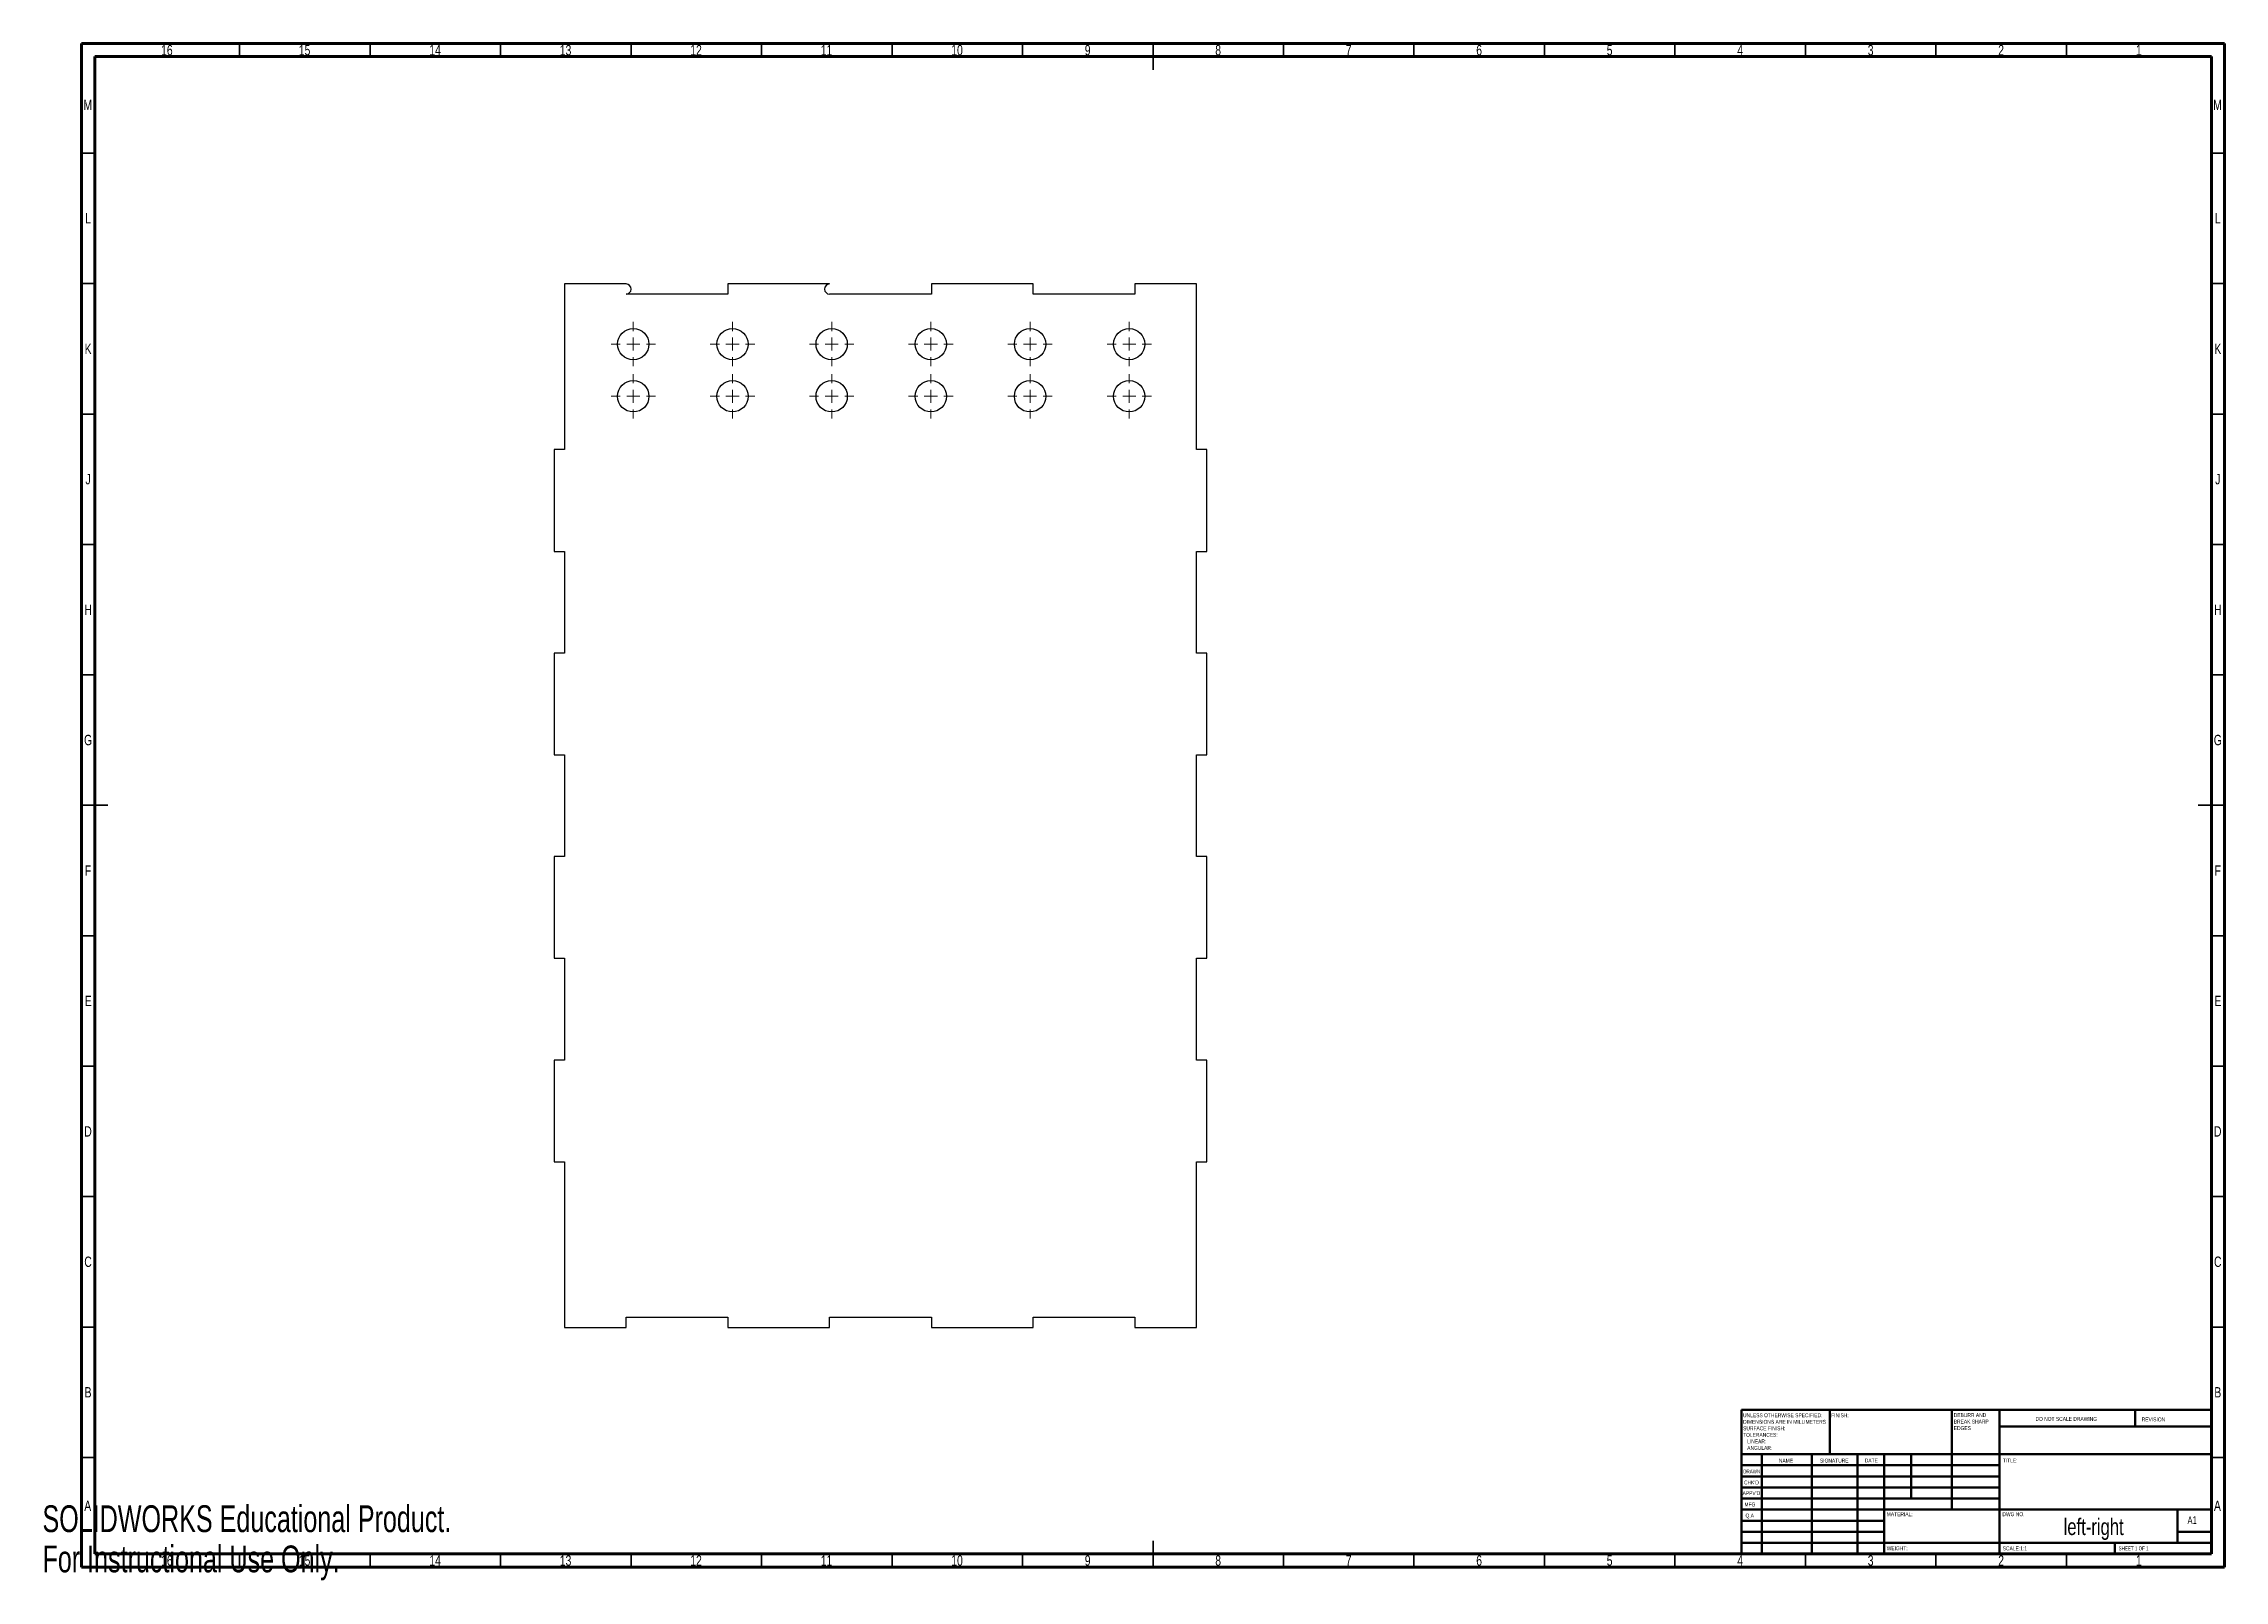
# Model space of a CAD drawing. Header units: millimetres. Extents: x 0 to 836, y 0 to 589.
import ezdxf

# ---------------------------------------------------------------- set-up
doc = ezdxf.new("R2010")
doc.units = ezdxf.units.MM
doc.styles.add('SLDTEXTSTYLE0', font='TXT', dxfattribs={"width": 0.75})
doc.styles.add('SLDTEXTSTYLE1', font='TXT', dxfattribs={"width": 0.686449})
doc.styles.add('SLDTEXTSTYLE2', font='TXT', dxfattribs={"width": 0.6875})
doc.styles.add('SLDTEXTSTYLE3', font='TXT', dxfattribs={"width": 0.7})

# ---------------------------------------------------------------- blocks, each defined once
blk = doc.blocks.new('SW_CENTERMARKSYMBOL_0')
at = {"color": 0, "linetype": 'Continuous', "lineweight": 18}
for p, q in [((0, 5), (0, 8.5)), ((-5, 0), (-8.5, 0)), ((0, 0), (-2.5, 0)), ((0, 0), (0, 2.5)), ((0, 0), (0, -2.5)), ((0, 0), (2.5, 0)), ((5, 0), (8.5, 0)), ((0, -5), (0, -8.5))]:
    blk.add_line(p, q, dxfattribs=at)
blk = doc.blocks.new('SW_CENTERMARKSYMBOL_1')
at = {"color": 0, "linetype": 'Continuous', "lineweight": 18}
for p, q in [((0, 5), (0, 8.5)), ((-5, 0), (-8.5, 0)), ((0, 0), (-2.5, 0)), ((0, 0), (0, 2.5)), ((0, 0), (0, -2.5)), ((0, 0), (2.5, 0)), ((5, 0), (8.5, 0)), ((0, -5), (0, -8.5))]:
    blk.add_line(p, q, dxfattribs=at)
blk = doc.blocks.new('SW_CENTERMARKSYMBOL_2')
at = {"color": 0, "linetype": 'Continuous', "lineweight": 18}
for p, q in [((0, 5), (0, 8.5)), ((-5, 0), (-8.5, 0)), ((0, 0), (-2.5, 0)), ((0, 0), (0, 2.5)), ((0, 0), (0, -2.5)), ((0, 0), (2.5, 0)), ((5, 0), (8.5, 0)), ((0, -5), (0, -8.5))]:
    blk.add_line(p, q, dxfattribs=at)
blk = doc.blocks.new('SW_CENTERMARKSYMBOL_3')
at = {"color": 0, "linetype": 'Continuous', "lineweight": 18}
for p, q in [((0, 5), (0, 8.5)), ((-5, 0), (-8.5, 0)), ((0, 0), (-2.5, 0)), ((0, 0), (0, 2.5)), ((0, 0), (0, -2.5)), ((0, 0), (2.5, 0)), ((5, 0), (8.5, 0)), ((0, -5), (0, -8.5))]:
    blk.add_line(p, q, dxfattribs=at)
blk = doc.blocks.new('SW_CENTERMARKSYMBOL_4')
at = {"color": 0, "linetype": 'Continuous', "lineweight": 18}
for p, q in [((0, 5), (0, 8.5)), ((-5, 0), (-8.5, 0)), ((0, 0), (-2.5, 0)), ((0, 0), (0, 2.5)), ((0, 0), (0, -2.5)), ((0, 0), (2.5, 0)), ((5, 0), (8.5, 0)), ((0, -5), (0, -8.5))]:
    blk.add_line(p, q, dxfattribs=at)
blk = doc.blocks.new('SW_CENTERMARKSYMBOL_5')
at = {"color": 0, "linetype": 'Continuous', "lineweight": 18}
for p, q in [((0, 5), (0, 8.5)), ((-5, 0), (-8.5, 0)), ((0, 0), (-2.5, 0)), ((0, 0), (0, 2.5)), ((0, 0), (0, -2.5)), ((0, 0), (2.5, 0)), ((5, 0), (8.5, 0)), ((0, -5), (0, -8.5))]:
    blk.add_line(p, q, dxfattribs=at)
blk = doc.blocks.new('SW_CENTERMARKSYMBOL_6')
at = {"color": 0, "linetype": 'Continuous', "lineweight": 18}
for p, q in [((0, 5), (0, 8.5)), ((-5, 0), (-8.5, 0)), ((0, 0), (-2.5, 0)), ((0, 0), (0, 2.5)), ((0, 0), (0, -2.5)), ((0, 0), (2.5, 0)), ((5, 0), (8.5, 0)), ((0, -5), (0, -8.5))]:
    blk.add_line(p, q, dxfattribs=at)
blk = doc.blocks.new('SW_CENTERMARKSYMBOL_7')
at = {"color": 0, "linetype": 'Continuous', "lineweight": 18}
for p, q in [((0, 5), (0, 8.5)), ((-5, 0), (-8.5, 0)), ((0, 0), (-2.5, 0)), ((0, 0), (0, 2.5)), ((0, 0), (0, -2.5)), ((0, 0), (2.5, 0)), ((5, 0), (8.5, 0)), ((0, -5), (0, -8.5))]:
    blk.add_line(p, q, dxfattribs=at)
blk = doc.blocks.new('SW_CENTERMARKSYMBOL_8')
at = {"color": 0, "linetype": 'Continuous', "lineweight": 18}
for p, q in [((0, 5), (0, 8.5)), ((-5, 0), (-8.5, 0)), ((0, 0), (-2.5, 0)), ((0, 0), (0, 2.5)), ((0, 0), (0, -2.5)), ((0, 0), (2.5, 0)), ((5, 0), (8.5, 0)), ((0, -5), (0, -8.5))]:
    blk.add_line(p, q, dxfattribs=at)
blk = doc.blocks.new('SW_CENTERMARKSYMBOL_9')
at = {"color": 0, "linetype": 'Continuous', "lineweight": 18}
for p, q in [((0, 5), (0, 8.5)), ((-5, 0), (-8.5, 0)), ((0, 0), (-2.5, 0)), ((0, 0), (0, 2.5)), ((0, 0), (0, -2.5)), ((0, 0), (2.5, 0)), ((5, 0), (8.5, 0)), ((0, -5), (0, -8.5))]:
    blk.add_line(p, q, dxfattribs=at)
blk = doc.blocks.new('SW_CENTERMARKSYMBOL_10')
at = {"color": 0, "linetype": 'Continuous', "lineweight": 18}
for p, q in [((0, 5), (0, 8.5)), ((-5, 0), (-8.5, 0)), ((0, 0), (-2.5, 0)), ((0, 0), (0, 2.5)), ((0, 0), (0, -2.5)), ((0, 0), (2.5, 0)), ((5, 0), (8.5, 0)), ((0, -5), (0, -8.5))]:
    blk.add_line(p, q, dxfattribs=at)
blk = doc.blocks.new('SW_CENTERMARKSYMBOL_11')
at = {"color": 0, "linetype": 'Continuous', "lineweight": 18}
for p, q in [((0, 5), (0, 8.5)), ((-5, 0), (-8.5, 0)), ((0, 0), (-2.5, 0)), ((0, 0), (0, 2.5)), ((0, 0), (0, -2.5)), ((0, 0), (2.5, 0)), ((5, 0), (8.5, 0)), ((0, -5), (0, -8.5))]:
    blk.add_line(p, q, dxfattribs=at)

msp = doc.modelspace()

# ---------------------------------------------------------------- linework, layer by layer
at = {"color": 7, "linetype": 'Continuous', "lineweight": 70}
for p, q in [((15, 5), (15, 589)), ((15, 589), (836, 589)), ((836, 589), (836, 5)), ((20, 10), (20, 584)), ((20, 584), (831, 584)), ((831, 584), (831, 10)), ((831, 10), (20, 10)), ((836, 5), (15, 5))]:
    msp.add_line(p, q, dxfattribs=at)
at = {"color": 7, "linetype": 'Continuous', "lineweight": 35}
for p, q in [((75.5, 584), (75.5, 589)), ((125.5, 584), (125.5, 589)), ((175.5, 584), (175.5, 589)), ((225.5, 584), (225.5, 589)), ((275.5, 584), (275.5, 589)), ((325.5, 584), (325.5, 589)), ((375.5, 584), (375.5, 589)), ((425.5, 589), (425.5, 579)), ((425.5, 584), (425.5, 589)), ((475.5, 584), (475.5, 589)), ((525.5, 584), (525.5, 589)), ((575.5, 584), (575.5, 589)), ((625.5, 584), (625.5, 589)), ((675.5, 584), (675.5, 589)), ((725.5, 584), (725.5, 589)), ((775.5, 584), (775.5, 589)), ((20, 547), (15, 547)), ((831, 547), (836, 547)), ((20, 497), (15, 497)), ((831, 497), (836, 497)), ((20, 447), (15, 447)), ((831, 447), (836, 447)), ((20, 397), (15, 397)), ((831, 397), (836, 397)), ((20, 347), (15, 347)), ((831, 347), (836, 347)), ((15, 297), (25, 297)), ((20, 297), (15, 297)), ((836, 297), (826, 297)), ((831, 297), (836, 297)), ((20, 247), (15, 247)), ((831, 247), (836, 247)), ((20, 197), (15, 197)), ((831, 197), (836, 197)), ((20, 147), (15, 147)), ((831, 147), (836, 147)), ((20, 97), (15, 97)), ((831, 97), (836, 97)), ((20, 47), (15, 47)), ((831, 47), (836, 47)), ((75.5, 10), (75.5, 5)), ((125.5, 10), (125.5, 5)), ((175.5, 10), (175.5, 5)), ((225.5, 10), (225.5, 5)), ((275.5, 10), (275.5, 5)), ((325.5, 10), (325.5, 5)), ((375.5, 10), (375.5, 5)), ((425.5, 5), (425.5, 15)), ((425.5, 10), (425.5, 5)), ((475.5, 10), (475.5, 5)), ((525.5, 10), (525.5, 5)), ((575.5, 10), (575.5, 5)), ((625.5, 10), (625.5, 5)), ((675.5, 10), (675.5, 5)), ((725.5, 10), (725.5, 5)), ((775.5, 10), (775.5, 5))]:
    msp.add_line(p, q, dxfattribs=at)
at = {"color": 7, "linetype": 'Continuous', "lineweight": 25}
for p, q in [((223.6, 496.86), (200, 496.86)), ((200, 496.86), (200, 433.36)), ((262.6, 496.86), (262.6, 492.96)), ((301.6, 496.86), (262.6, 496.86)), ((340.6, 496.86), (340.6, 492.96)), ((379.6, 496.86), (340.6, 496.86)), ((379.6, 492.96), (379.6, 496.86)), ((418.6, 496.86), (418.6, 492.96)), ((442.2, 496.86), (418.6, 496.86)), ((442.2, 433.36), (442.2, 496.86)), ((262.6, 492.96), (223.6, 492.96)), ((340.6, 492.96), (301.6, 492.96)), ((418.6, 492.96), (379.6, 492.96)), ((196.1, 433.36), (196.1, 394.36)), ((200, 433.36), (196.1, 433.36)), ((446.1, 433.36), (442.2, 433.36)), ((446.1, 394.36), (446.1, 433.36)), ((196.1, 394.36), (200, 394.36)), ((200, 394.36), (200, 355.36)), ((442.2, 394.36), (446.1, 394.36)), ((442.2, 355.36), (442.2, 394.36)), ((196.1, 355.36), (196.1, 316.36)), ((200, 355.36), (196.1, 355.36)), ((446.1, 355.36), (442.2, 355.36)), ((446.1, 316.36), (446.1, 355.36)), ((196.1, 316.36), (200, 316.36)), ((200, 316.36), (200, 277.36)), ((442.2, 316.36), (446.1, 316.36)), ((442.2, 277.36), (442.2, 316.36)), ((196.1, 277.36), (196.1, 238.36)), ((200, 277.36), (196.1, 277.36)), ((446.1, 277.36), (442.2, 277.36)), ((446.1, 238.36), (446.1, 277.36)), ((196.1, 238.36), (200, 238.36)), ((200, 238.36), (200, 199.36)), ((442.2, 238.36), (446.1, 238.36)), ((442.2, 199.36), (442.2, 238.36)), ((196.1, 199.36), (196.1, 160.36)), ((200, 199.36), (196.1, 199.36)), ((446.1, 199.36), (442.2, 199.36)), ((446.1, 160.36), (446.1, 199.36)), ((196.1, 160.36), (200, 160.36)), ((200, 160.36), (200, 96.86)), ((442.2, 160.36), (446.1, 160.36)), ((442.2, 96.86), (442.2, 160.36)), ((223.6, 100.76), (262.6, 100.76)), ((223.6, 96.86), (223.6, 100.76)), ((262.6, 100.76), (262.6, 96.86)), ((301.6, 100.76), (340.6, 100.76)), ((301.6, 96.86), (301.6, 100.76)), ((340.6, 100.76), (340.6, 96.86)), ((379.6, 100.76), (418.6, 100.76)), ((379.6, 96.86), (379.6, 100.76)), ((418.6, 100.76), (418.6, 96.86)), ((200, 96.86), (223.6, 96.86)), ((262.6, 96.86), (301.6, 96.86)), ((340.6, 96.86), (379.6, 96.86)), ((418.6, 96.86), (442.2, 96.86))]:
    msp.add_line(p, q, dxfattribs=at)
at = {"color": 7, "linetype": 'Continuous', "lineweight": 50}
for p, q in [((651, 65.25), (831, 65.25)), ((651, 65.25), (651, 10)), ((684.8, 48.25), (684.8, 65.25)), ((731.6, 65.25), (731.6, 27)), ((749.8, 65.25), (749.8, 10)), ((831, 58.88), (749.8, 58.88)), ((801.8, 58.88), (801.8, 65.25)), ((831, 48.25), (651, 48.25)), ((749.8, 44), (651, 44)), ((658.8, 48.25), (658.8, 10)), ((677.99, 48.25), (677.99, 10)), ((695.4, 48.25), (695.4, 10)), ((705.6, 10), (705.6, 48.25)), ((716, 31.25), (716, 48.25)), ((749.8, 39.75), (651, 39.75)), ((749.8, 35.5), (651, 35.5)), ((749.8, 31.25), (651, 31.25)), ((705.6, 27), (651, 27)), ((705.6, 27), (831, 27)), ((818, 14.25), (818, 27)), ((705.6, 22.75), (651, 22.75)), ((705.6, 18.5), (651, 18.5)), ((831, 18.5), (818, 18.5)), ((651, 14.25), (831, 14.25)), ((794, 10), (794, 14.25))]:
    msp.add_line(p, q, dxfattribs=at)
at = {"color": 7, "linetype": 'Continuous', "lineweight": 25}
for centre in [(226.38, 473.79), (264.38, 473.79), (302.38, 473.79), (340.38, 473.79), (378.38, 473.79), (416.38, 473.79), (226.38, 453.79), (264.38, 453.79), (302.38, 453.79), (340.38, 453.79), (378.38, 453.79), (416.38, 453.79)]:
    msp.add_circle(centre, 6, dxfattribs=at)
for centre, start, end in [((223.6, 494.91), 270, 90), ((301.6, 494.91), 90, 270)]:
    msp.add_arc(centre, 1.95, start, end, dxfattribs=at)

# ---------------------------------------------------------------- block references
at = {"color": 7, "linetype": 'Continuous', "lineweight": 0}
for name, p in [('SW_CENTERMARKSYMBOL_0', (226.38, 473.79)), ('SW_CENTERMARKSYMBOL_1', (264.38, 473.79)), ('SW_CENTERMARKSYMBOL_2', (302.38, 473.79)), ('SW_CENTERMARKSYMBOL_3', (340.38, 473.79)), ('SW_CENTERMARKSYMBOL_4', (378.38, 473.79)), ('SW_CENTERMARKSYMBOL_5', (416.38, 473.79)), ('SW_CENTERMARKSYMBOL_11', (226.38, 453.79)), ('SW_CENTERMARKSYMBOL_6', (264.38, 453.79)), ('SW_CENTERMARKSYMBOL_7', (302.38, 453.79)), ('SW_CENTERMARKSYMBOL_8', (340.38, 453.79)), ('SW_CENTERMARKSYMBOL_9', (378.38, 453.79)), ('SW_CENTERMARKSYMBOL_10', (416.38, 453.79))]:
    msp.add_blockref(name, p, dxfattribs=at)

# ---------------------------------------------------------------- texts
for s, insert, char_height, attachment_point, style in [('16', (47.67, 588.47), 3.969, 2, 'SLDTEXTSTYLE0'), ('15', (100.42, 588.47), 3.969, 2, 'SLDTEXTSTYLE0'), ('14', (150.42, 588.47), 3.969, 2, 'SLDTEXTSTYLE0'), ('13', (200.42, 588.47), 3.969, 2, 'SLDTEXTSTYLE0'), ('12', (250.42, 588.47), 3.969, 2, 'SLDTEXTSTYLE0'), ('11', (300.42, 588.47), 3.969, 2, 'SLDTEXTSTYLE0'), ('10', (350.42, 588.47), 3.969, 2, 'SLDTEXTSTYLE0'), ('9', (400.46, 588.47), 3.97, 2, 'SLDTEXTSTYLE0'), ('8', (450.46, 588.47), 3.97, 2, 'SLDTEXTSTYLE0'), ('7', (500.46, 588.47), 3.97, 2, 'SLDTEXTSTYLE0'), ('6', (550.46, 588.47), 3.97, 2, 'SLDTEXTSTYLE0'), ('5', (600.46, 588.47), 3.97, 2, 'SLDTEXTSTYLE0'), ('4', (650.46, 588.47), 3.97, 2, 'SLDTEXTSTYLE0'), ('3', (700.46, 588.47), 3.97, 2, 'SLDTEXTSTYLE0'), ('2', (750.46, 588.47), 3.97, 2, 'SLDTEXTSTYLE0'), ('1', (803.21, 588.47), 3.97, 2, 'SLDTEXTSTYLE0'), ('M', (17.36, 567.47), 3.97, 2, 'SLDTEXTSTYLE0'), ('M', (833.36, 567.47), 3.97, 2, 'SLDTEXTSTYLE0'), ('L', (17.45, 524.01), 3.97, 2, 'SLDTEXTSTYLE0'), ('L', (833.45, 524.01), 3.97, 2, 'SLDTEXTSTYLE0'), ('K', (17.49, 473.97), 3.97, 2, 'SLDTEXTSTYLE0'), ('K', (833.49, 473.97), 3.97, 2, 'SLDTEXTSTYLE0'), ('J', (17.47, 424.01), 3.97, 2, 'SLDTEXTSTYLE0'), ('J', (833.47, 424.01), 3.97, 2, 'SLDTEXTSTYLE0'), ('H', (17.49, 373.97), 3.97, 2, 'SLDTEXTSTYLE0'), ('H', (833.49, 373.97), 3.97, 2, 'SLDTEXTSTYLE0'), ('G', (17.49, 324.01), 3.97, 2, 'SLDTEXTSTYLE0'), ('G', (833.49, 324.01), 3.97, 2, 'SLDTEXTSTYLE0'), ('F', (17.46, 273.97), 3.97, 2, 'SLDTEXTSTYLE0'), ('F', (833.46, 273.97), 3.97, 2, 'SLDTEXTSTYLE0'), ('E', (17.51, 224.01), 3.97, 2, 'SLDTEXTSTYLE0'), ('E', (833.51, 224.01), 3.97, 2, 'SLDTEXTSTYLE0'), ('D', (17.45, 173.97), 3.97, 2, 'SLDTEXTSTYLE0'), ('D', (833.45, 173.97), 3.97, 2, 'SLDTEXTSTYLE0'), ('C', (17.46, 124.01), 3.97, 2, 'SLDTEXTSTYLE0'), ('C', (833.46, 124.01), 3.97, 2, 'SLDTEXTSTYLE0'), ('B', (17.47, 73.97), 3.97, 2, 'SLDTEXTSTYLE0'), ('B', (833.47, 73.97), 3.97, 2, 'SLDTEXTSTYLE0'), ('UNLESS OTHERWISE SPECIFIED:^JDIMENSIONS ARE IN MILLIMETERS^JSURFACE FINISH:^JTOLERANCES:^J   LINEAR:^J   ANGULAR:', (651.59, 63.92), 1.5, 1, 'SLDTEXTSTYLE0'), ('FINISH:', (685.37, 63.92), 1.5, 1, 'SLDTEXTSTYLE0'), ('DEBURR AND ^JBREAK SHARP ^JEDGES', (732.31, 64), 1.5, 1, 'SLDTEXTSTYLE0'), ('DO NOT SCALE DRAWING', (763.61, 62.53), 1.5, 1, 'SLDTEXTSTYLE0'), ('REVISION', (804.33, 62.33), 1.5, 1, 'SLDTEXTSTYLE0'), ('DRAWN', (651.64, 42.38), 1.5, 1, 'SLDTEXTSTYLE1'), ('NAME', (665.32, 46.5), 1.5, 1, 'SLDTEXTSTYLE0'), ('SIGNATURE', (681.03, 46.56), 1.5, 1, 'SLDTEXTSTYLE0'), ('DATE', (698.21, 46.58), 1.5, 1, 'SLDTEXTSTYLE0'), ('TITLE:', (751.09, 46.58), 1.5, 1, 'SLDTEXTSTYLE0'), ("APPV'D", (651.4, 34.07), 1.5, 1, 'SLDTEXTSTYLE0'), ("CHK'D", (651.94, 38.16), 1.5, 1, 'SLDTEXTSTYLE0'), ('A', (17.34, 30.47), 3.97, 2, 'SLDTEXTSTYLE0'), ('MFG', (652.12, 29.72), 1.5, 1, 'SLDTEXTSTYLE0'), ('Q.A', (652.51, 25.5), 1.5, 1, 'SLDTEXTSTYLE0'), ('MATERIAL:', (706.65, 25.99), 1.5, 1, 'SLDTEXTSTYLE0'), ('DWG NO.', (750.95, 25.99), 1.5, 1, 'SLDTEXTSTYLE0'), ('A', (833.34, 30.47), 3.97, 2, 'SLDTEXTSTYLE0'), ('left-right', (785.91, 23.61), 6.35, 2, 'SLDTEXTSTYLE0'), ('A1', (821.87, 24.41), 2.91, 1, 'SLDTEXTSTYLE0'), ('16', (47.67, 9.47), 3.969, 2, 'SLDTEXTSTYLE0'), ('15', (100.42, 9.47), 3.969, 2, 'SLDTEXTSTYLE0'), ('14', (150.42, 9.47), 3.969, 2, 'SLDTEXTSTYLE0'), ('13', (200.42, 9.47), 3.969, 2, 'SLDTEXTSTYLE0'), ('12', (250.42, 9.47), 3.969, 2, 'SLDTEXTSTYLE0'), ('11', (300.42, 9.47), 3.969, 2, 'SLDTEXTSTYLE0'), ('10', (350.42, 9.47), 3.969, 2, 'SLDTEXTSTYLE0'), ('9', (400.46, 9.47), 3.97, 2, 'SLDTEXTSTYLE0'), ('8', (450.46, 9.47), 3.97, 2, 'SLDTEXTSTYLE0'), ('7', (500.46, 9.47), 3.97, 2, 'SLDTEXTSTYLE0'), ('6', (550.46, 9.47), 3.97, 2, 'SLDTEXTSTYLE0'), ('5', (600.46, 9.47), 3.97, 2, 'SLDTEXTSTYLE0'), ('4', (650.46, 9.47), 3.97, 2, 'SLDTEXTSTYLE0'), ('3', (700.46, 9.47), 3.97, 2, 'SLDTEXTSTYLE0'), ('WEIGHT:', (706.62, 12.95), 1.499, 1, 'SLDTEXTSTYLE0'), ('2', (750.46, 9.47), 3.97, 2, 'SLDTEXTSTYLE0'), ('SCALE:1:1', (751.07, 12.9), 1.5, 1, 'SLDTEXTSTYLE0'), ('SHEET 1 OF 1', (795.48, 12.9), 1.5, 1, 'SLDTEXTSTYLE2'), ('1', (803.21, 9.47), 3.97, 2, 'SLDTEXTSTYLE0')]:
    msp.add_mtext(s, dxfattribs=dict(at, insert=insert, char_height=char_height, attachment_point=attachment_point, style=style))
at = {"color": 7, "linetype": 'Continuous', "char_height": 10.2762, "attachment_point": 1, "style": 'SLDTEXTSTYLE3'}
for s, insert in [('SOLIDWORKS Educational Product.', (0, 28.66)), ('For Instructional Use Only.', (0, 13.25))]:
    msp.add_mtext(s, dxfattribs=dict(at, insert=insert))

doc.saveas('drawing.dxf')
